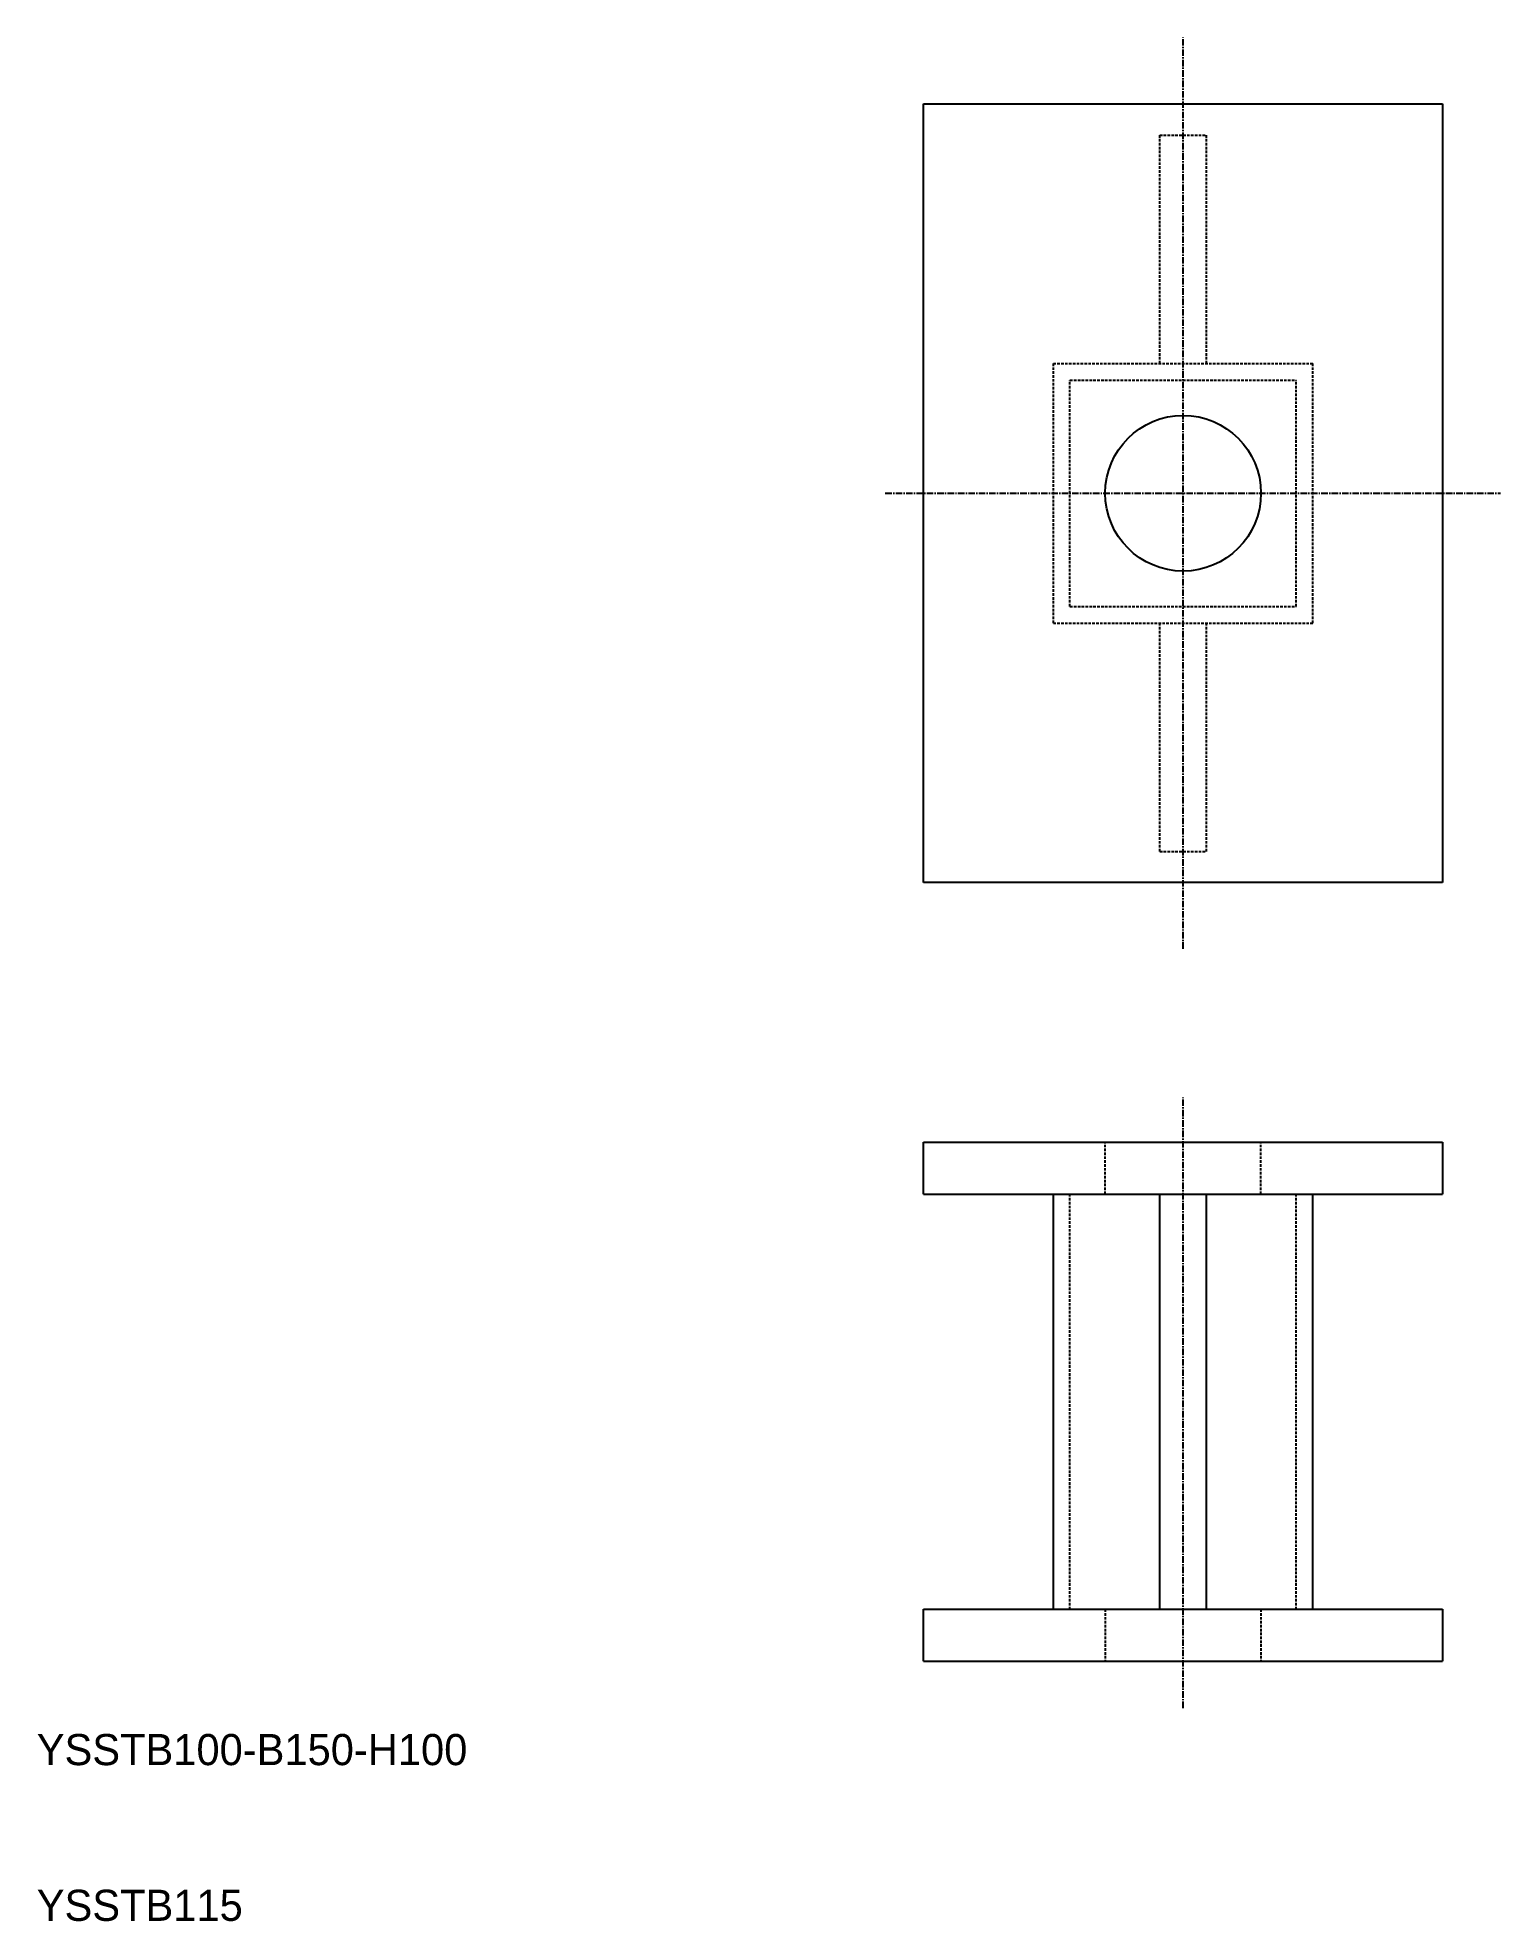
# Model space of a CAD drawing. Extents: x 40 to 322, y 40 to 403.
import ezdxf

# ---------------------------------------------------------------- set-up
doc = ezdxf.new("R2010")
doc.units = 0
doc.linetypes.add('CENTER', pattern=[2, 1.25, -0.25, 0.25, -0.25])
doc.linetypes.add('DASHED', pattern=[0.75, 0.5, -0.25])
doc.layers.get('0').update_dxf_attribs({"linetype": 'CONTINUOUS'})
doc.layers.add('CENTER', color=1, linetype='CENTER')

msp = doc.modelspace()

# ---------------------------------------------------------------- linework, layer by layer
at = {"color": 7, "linetype": 'CONTINUOUS'}
for p, q in [((210.86, 390.03), (310.86, 390.03)), ((210.86, 240.03), (210.86, 390.03)), ((310.86, 390.03), (310.86, 240.03)), ((210.86, 277.53), (210.86, 277.53)), ((310.86, 240.03), (210.86, 240.03)), ((210.86, 190.03), (310.86, 190.03)), ((210.86, 180.03), (210.86, 190.03)), ((310.86, 190.03), (310.86, 180.03)), ((210.86, 180.03), (310.86, 180.03)), ((210.86, 100.03), (310.86, 100.03)), ((210.86, 90.03), (210.86, 100.03)), ((310.86, 100.03), (310.86, 90.03)), ((210.86, 90.03), (310.86, 90.03))]:
    msp.add_line(p, q, dxfattribs=at)
at = {"color": 3, "linetype": 'DASHED'}
for p, q in [((256.36, 340.03), (256.36, 384.03)), ((256.36, 384.03), (265.36, 384.03)), ((265.36, 340.03), (265.36, 384.03)), ((235.86, 340.03), (285.86, 340.03)), ((235.86, 290.03), (235.86, 340.03)), ((285.86, 290.03), (285.86, 340.03)), ((239.06, 336.83), (282.66, 336.83)), ((239.06, 293.23), (239.06, 336.83)), ((282.66, 293.23), (282.66, 336.83)), ((239.06, 293.23), (282.66, 293.23)), ((235.86, 290.03), (285.86, 290.03)), ((256.36, 246.03), (256.36, 290.03)), ((265.36, 246.03), (265.36, 290.03)), ((256.36, 246.03), (265.36, 246.03)), ((245.86, 180.03), (245.86, 190.03)), ((275.86, 180.03), (275.86, 190.03)), ((239.06, 100.03), (239.06, 180.03)), ((282.66, 100.03), (282.66, 180.03)), ((245.86, 100.03), (245.86, 90.03)), ((275.86, 100.03), (275.86, 90.03))]:
    msp.add_line(p, q, dxfattribs=at)
at = {"color": 7}
for p, q in [((235.86, 100.03), (235.86, 180.03)), ((256.36, 100.03), (256.36, 180.03)), ((265.36, 100.03), (265.36, 180.03)), ((285.86, 100.03), (285.86, 180.03))]:
    msp.add_line(p, q, dxfattribs=at)
at = {"color": 7, "linetype": 'CONTINUOUS'}
msp.add_circle((260.86, 315.03), 15, dxfattribs=at)
at = {"layer": 'CENTER', "color": 1, "linetype": 'CENTER'}
for p, q in [((260.86, 227.27), (260.86, 402.8)), ((203.48, 315.03), (321.98, 315.03)), ((260.86, 80.99), (260.86, 198.61))]:
    msp.add_line(p, q, dxfattribs=at)

# ---------------------------------------------------------------- texts
at = {"color": 7, "linetype": 'CONTINUOUS'}
for s, p in [('YSSTB100-B150-H100', (40, 70)), ('YSSTB115', (40, 40))]:
    msp.add_text(s, height=6, dxfattribs=at).set_placement(p)

doc.saveas('drawing.dxf')
